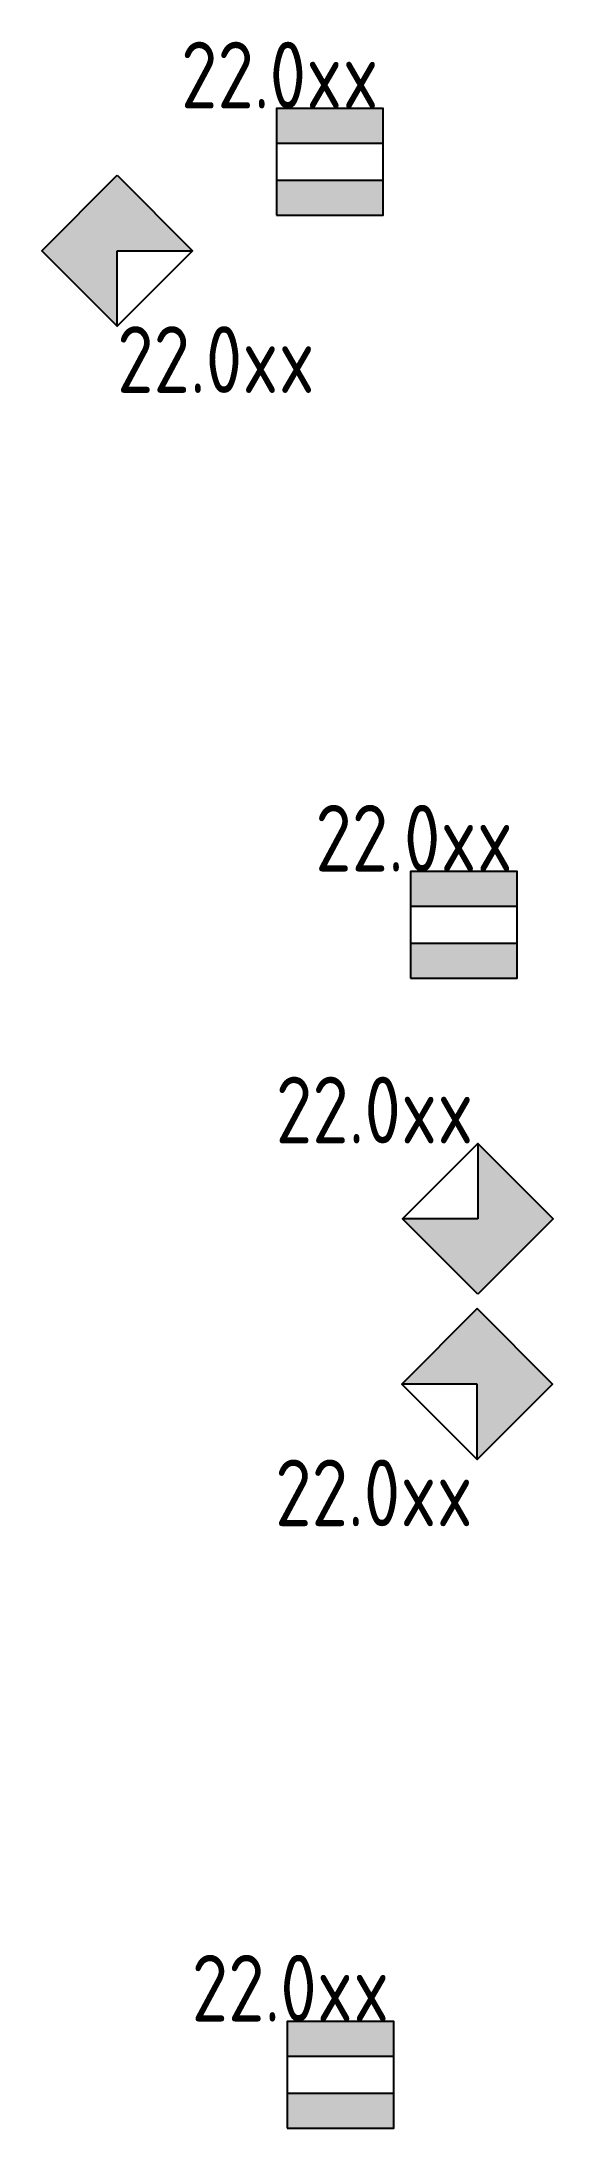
# Model space of a CAD drawing. Header units: millimetres. Extents: x 129084 to 209011, y -30980 to 25417.
# Drawn here: x 129084 to 132920, y -11246 to 4391 of the extents above.
import ezdxf

# ---------------------------------------------------------------- set-up
doc = ezdxf.new("R2010")
doc.units = ezdxf.units.MM
doc.layers.add('Охранная сигнализация', color=5, linetype='Continuous')
doc.styles.add('-ISOCPEUR-', font='ISOCPEUR.TTF', dxfattribs={"width": 0.8, "height": 2.5})

# ---------------------------------------------------------------- blocks, each defined once
blk = doc.blocks.new('*U18')
h = blk.add_hatch(color=256)
h.dxf.hatch_style = 1
h.paths.add_polyline_path([(-4, 1.3), (-4, 0), (0, 0), (0, 1.3)])
h.paths.add_polyline_path([(-4, 4), (-4, 2.7), (0, 2.7), (0, 4)])
for points in [[(-4, 0), (0, 0), (0, 4), (-4, 4)], [(-4, 2.7), (0, 2.7), (0, 4), (-4, 4)], [(-4, 0), (0, 0), (0, 1.3), (-4, 1.3)]]:
    blk.add_lwpolyline(points, close=True)
at = {"style": '-ISOCPEUR-', "width": 0.8}
blk.add_attdef('ADDR', (0, 4), '', height=2.5, dxfattribs=at)
blk = doc.blocks.new('*U15')
h = blk.add_hatch(color=256)
h.dxf.hatch_style = 1
h.paths.add_polyline_path([(2.828, 0), (5.657, -2.828), (2.828, -2.828), (2.828, -5.657), (0, -2.828)])
for points in [[(2.828, 0), (5.657, -2.828), (2.828, -5.657), (0, -2.828)], [(2.828, -2.828), (5.657, -2.828), (2.828, -5.657), (2.828, -2.828)]]:
    blk.add_lwpolyline(points, close=True)
at = {"style": '-ISOCPEUR-', "width": 0.8}
blk.add_attdef('ADDR', (2.828, -5.657), '', height=2.5, dxfattribs=at)
blk = doc.blocks.new('*U16')
h = blk.add_hatch(color=256)
h.dxf.hatch_style = 1
h.paths.add_polyline_path([(-2.828, 0), (-5.657, 2.828), (-2.828, 2.828), (-2.828, 5.657), (0, 2.828)])
for points in [[(-2.828, 0), (-5.657, 2.828), (-2.828, 5.657), (0, 2.828)], [(-2.828, 2.828), (-5.657, 2.828), (-2.828, 5.657), (-2.828, 2.828)]]:
    blk.add_lwpolyline(points, close=True)
at = {"style": '-ISOCPEUR-', "width": 0.8}
blk.add_attdef('ADDR', (-2.828, 5.657), '', height=2.5, dxfattribs=at)
blk = doc.blocks.new('*U11')
h = blk.add_hatch(color=256)
h.dxf.hatch_style = 1
h.paths.add_polyline_path([(-2.828, 0), (-5.657, -2.828), (-2.828, -2.828), (-2.828, -5.657), (0, -2.828)])
for points in [[(-2.828, 0), (-5.657, -2.828), (-2.828, -5.657), (0, -2.828)], [(-2.828, -2.828), (-5.657, -2.828), (-2.828, -5.657), (-2.828, -2.828)]]:
    blk.add_lwpolyline(points, close=True)
at = {"style": '-ISOCPEUR-', "width": 0.8}
blk.add_attdef('ADDR', (-2.828, -5.657), '', height=2.5, dxfattribs=at)

msp = doc.modelspace()

# ---------------------------------------------------------------- block references
at = {"layer": 'Охранная сигнализация'}
ref = msp.add_blockref('*U18', (131643, 3091), dxfattribs=dict(at, xscale=200, yscale=200, zscale=200))
ref.add_attrib('ADDR', '22.0xx', (130128, 3891), dxfattribs={"layer": '0', "height": 500, "style": '-ISOCPEUR-', "width": 0.8})
ref = msp.add_blockref('*U15', (129084, 3390), dxfattribs=dict(at, xscale=200, yscale=200, zscale=200))
ref.add_attrib('ADDR', '22.0xx', (129649, 1759), dxfattribs={"layer": '0', "height": 500, "style": '-ISOCPEUR-', "width": 0.8})
ref = msp.add_blockref('*U18', (132650, -2628), dxfattribs=dict(at, xscale=200, yscale=200, zscale=200))
ref.add_attrib('ADDR', '22.0xx', (131135, -1828), dxfattribs={"layer": '0', "height": 500, "style": '-ISOCPEUR-', "width": 0.8})
ref = msp.add_blockref('*U16', (132920, -4996), dxfattribs=dict(at, xscale=200, yscale=200, zscale=200))
ref.add_attrib('ADDR', '22.0xx', (130839, -3865), dxfattribs={"layer": '0', "height": 500, "style": '-ISOCPEUR-', "width": 0.8})
ref = msp.add_blockref('*U11', (132915, -5103), dxfattribs=dict(at, xscale=200, yscale=200, zscale=200))
ref.add_attrib('ADDR', '22.0xx', (130834, -6734), dxfattribs={"layer": '0', "height": 500, "style": '-ISOCPEUR-', "width": 0.8})
ref = msp.add_blockref('*U18', (131723, -11246), dxfattribs=dict(at, xscale=200, yscale=200, zscale=200))
ref.add_attrib('ADDR', '22.0xx', (130208, -10446), dxfattribs={"layer": '0', "height": 500, "style": '-ISOCPEUR-', "width": 0.8})

doc.saveas('drawing.dxf')
